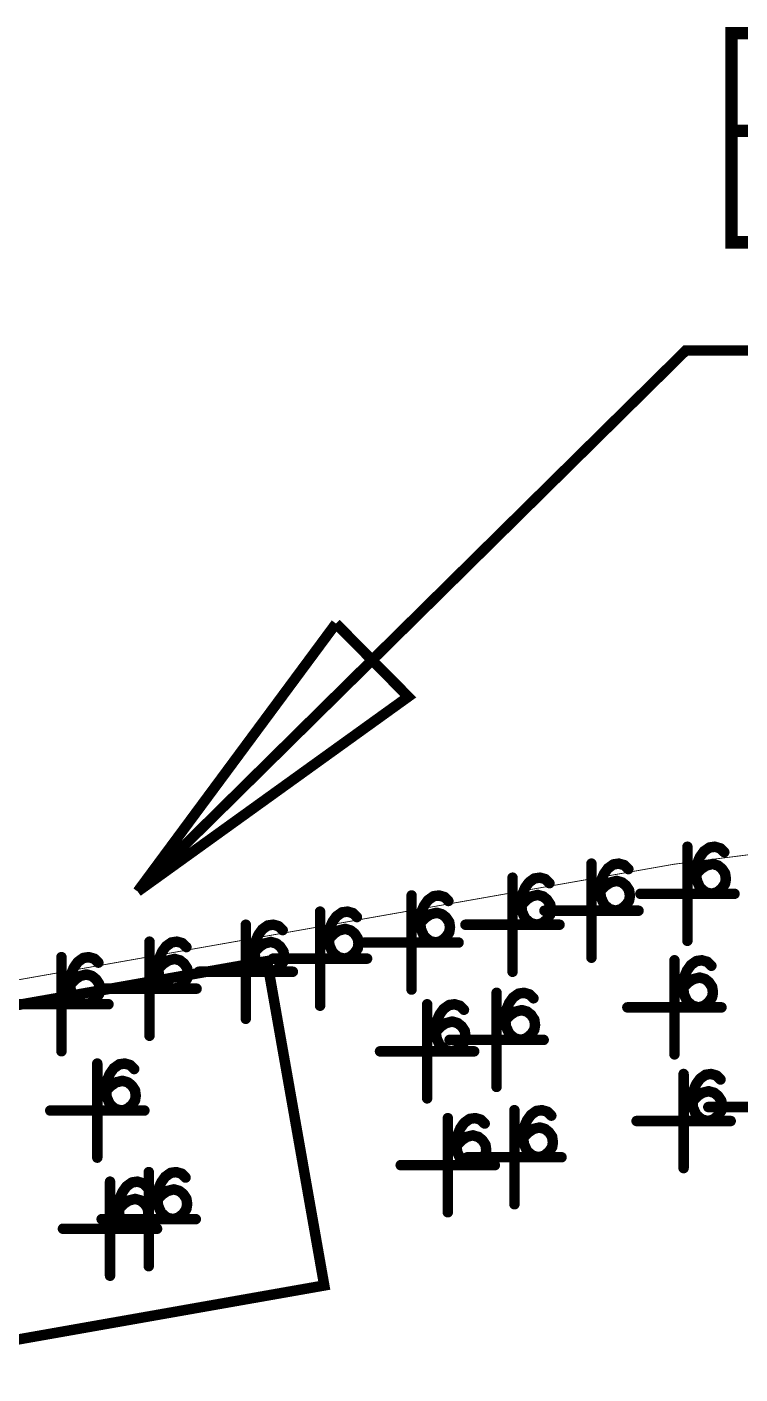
# Model space of a CAD drawing. Header units: millimetres. Extents: x 3885 to 4350, y -149 to 182.
# Drawn here: x 4114.48 to 4123.13, y 84.97 to 101.33 of the extents above; entities that cross this region are included whole.
import ezdxf

# ---------------------------------------------------------------- set-up
doc = ezdxf.new("R2010")
doc.units = ezdxf.units.MM
doc.header["$LTSCALE"] = 23.1
doc.layers.get('0').update_dxf_attribs({"linetype": 'CONTINUOUS'})

# ---------------------------------------------------------------- blocks, each defined once
blk = doc.blocks.new('PAD_R1')
at = {"const_width": 0.5}
blk.add_lwpolyline([(0.25, 0, 1), (-0.25, 0, 1)], format="xyb", close=True, dxfattribs=at)

msp = doc.modelspace()

# ---------------------------------------------------------------- linework, layer by layer
for points, const_width in [([(4124.016, 100.068), (4124.143, 100.195), (4124.238, 100.407), (4124.301, 100.703), (4124.238, 100.957), (4124.111, 101.127), (4123.889, 101.254), (4123.031, 101.254), (4123.031, 98.714), (4124.079, 98.714), (4124.301, 98.883), (4124.428, 99.137), (4124.492, 99.433), (4124.428, 99.73), (4124.238, 99.984), (4124.016, 100.068), (4123.031, 100.068)], 0.152), ([(4115.82, 90.831), (4122.475, 97.4), (4134.057, 97.4)], 0.127), ([(4118.228, 94.085), (4115.82, 90.831)], 0.127), ([(4115.82, 90.831), (4119.106, 93.196), (4118.228, 94.085)], 0.127), ([(4122.786, 91.433), (4122.804, 91.307)], 0.0672), ([(4122.879, 91.426), (4122.844, 91.304)], 0.0695), ([(4122.495, 91.375), (4122.495, 90.232)], 0.127), ([(4122.62, 91.321), (4122.723, 91.247)], 0.0818), ([(4122.692, 91.393), (4122.765, 91.29)], 0.0821), ([(4122.964, 91.377), (4122.874, 91.287)], 0.0675), ([(4121.33, 91.17), (4121.33, 90.027)], 0.127), ([(4121.455, 91.116), (4121.558, 91.042)], 0.0818), ([(4121.527, 91.188), (4121.601, 91.085)], 0.0821), ([(4121.621, 91.228), (4121.639, 91.102)], 0.0672), ([(4121.714, 91.221), (4121.68, 91.099)], 0.0695), ([(4121.799, 91.172), (4121.709, 91.082)], 0.0675), ([(4122.543, 91.107), (4122.668, 91.088)], 0.0754), ([(4122.55, 91.157), (4122.676, 91.137)], 0.0754), ([(4122.575, 91.243), (4122.692, 91.193)], 0.0727), ([(4122.588, 91.12), (4122.678, 91.03)], 0.0945), ([(4122.66, 91.18), (4122.73, 91.074)], 0.0687), ([(4122.746, 91.217), (4122.777, 91.094)], 0.0785), ([(4122.851, 91.217), (4122.816, 91.095)], 0.0695), ([(4122.93, 91.177), (4122.851, 91.078)], 0.0609), ([(4122.986, 91.115), (4122.88, 91.044)], 0.0687), ([(4120.372, 90.999), (4120.372, 89.856)], 0.127), ([(4120.496, 90.946), (4120.6, 90.872)], 0.0818), ([(4120.568, 91.018), (4120.642, 90.914)], 0.0821), ([(4120.663, 91.057), (4120.681, 90.932)], 0.0672), ([(4120.756, 91.051), (4120.721, 90.929)], 0.0695), ([(4120.841, 91.001), (4120.751, 90.911)], 0.0675), ([(4121.385, 90.952), (4121.511, 90.932)], 0.0754), ([(4121.41, 91.038), (4121.527, 90.988)], 0.0727), ([(4121.423, 90.915), (4121.513, 90.825)], 0.0945), ([(4121.495, 90.975), (4121.566, 90.869)], 0.0687), ([(4121.582, 91.012), (4121.612, 90.889)], 0.0785), ([(4121.686, 91.012), (4121.651, 90.89)], 0.0695), ([(4121.765, 90.972), (4121.686, 90.873)], 0.0609), ([(4122.541, 91.006), (4122.668, 91.019)], 0.0955), ([(4122.57, 90.897), (4122.687, 90.948)], 0.0939), ([(4122.986, 90.863), (4122.88, 90.934)], 0.0687), ([(4123.02, 91.027), (4122.894, 91.008)], 0.0675), ([(4123.02, 90.945), (4122.895, 90.966)], 0.058), ([(4119.146, 90.783), (4119.146, 89.64)], 0.127), ([(4119.342, 90.801), (4119.416, 90.698)], 0.0821), ([(4119.437, 90.841), (4119.454, 90.715)], 0.0672), ([(4119.53, 90.834), (4119.495, 90.712)], 0.0695), ([(4119.614, 90.785), (4119.525, 90.695)], 0.0675), ([(4120.427, 90.781), (4120.553, 90.762)], 0.0754), ([(4120.452, 90.867), (4120.568, 90.817)], 0.0727), ([(4120.465, 90.744), (4120.555, 90.654)], 0.0945), ([(4120.537, 90.804), (4120.607, 90.699)], 0.0687), ([(4120.623, 90.842), (4120.654, 90.719)], 0.0785), ([(4120.728, 90.841), (4120.693, 90.719)], 0.0695), ([(4120.807, 90.801), (4120.728, 90.702)], 0.0609), ([(4121.377, 90.801), (4121.503, 90.814)], 0.0955), ([(4121.378, 90.902), (4121.503, 90.883)], 0.0754), ([(4121.406, 90.692), (4121.522, 90.743)], 0.0939), ([(4121.821, 90.91), (4121.716, 90.839)], 0.0687), ([(4121.855, 90.822), (4121.729, 90.803)], 0.0675), ([(4121.855, 90.74), (4121.73, 90.761)], 0.058), ([(4123.067, 90.803), (4121.924, 90.803)], 0.127), ([(4122.64, 90.803), (4122.722, 90.899)], 0.0879), ([(4122.737, 90.751), (4122.768, 90.874)], 0.0785), ([(4122.841, 90.752), (4122.806, 90.874)], 0.0692), ([(4122.926, 90.797), (4122.845, 90.895)], 0.0743), ([(4118.035, 90.587), (4118.035, 89.444)], 0.127), ([(4118.231, 90.605), (4118.305, 90.502)], 0.0821), ([(4118.326, 90.645), (4118.343, 90.519)], 0.0672), ([(4118.419, 90.639), (4118.384, 90.516)], 0.0695), ([(4119.225, 90.651), (4119.342, 90.601)], 0.0727), ([(4119.27, 90.729), (4119.373, 90.656)], 0.0818), ([(4119.397, 90.625), (4119.428, 90.502)], 0.0785), ([(4119.501, 90.625), (4119.466, 90.503)], 0.0695), ([(4120.418, 90.631), (4120.545, 90.644)], 0.0955), ([(4120.42, 90.732), (4120.545, 90.712)], 0.0754), ([(4121.902, 90.598), (4120.759, 90.598)], 0.127), ([(4120.863, 90.739), (4120.757, 90.669)], 0.0687), ([(4120.897, 90.651), (4120.771, 90.633)], 0.0675), ([(4121.475, 90.598), (4121.557, 90.694)], 0.0879), ([(4121.572, 90.546), (4121.603, 90.669)], 0.0785), ([(4121.676, 90.547), (4121.641, 90.669)], 0.0692), ([(4121.761, 90.592), (4121.68, 90.69)], 0.0743), ([(4121.821, 90.658), (4121.716, 90.729)], 0.0687), ([(4117.133, 90.428), (4117.133, 89.285)], 0.127), ([(4117.33, 90.447), (4117.403, 90.343)], 0.0821), ([(4117.424, 90.486), (4117.442, 90.361)], 0.0672), ([(4117.517, 90.48), (4117.482, 90.358)], 0.0695), ([(4117.602, 90.43), (4117.512, 90.34)], 0.0675), ([(4118.114, 90.455), (4118.231, 90.405)], 0.0727), ([(4118.159, 90.534), (4118.262, 90.46)], 0.0818), ([(4118.286, 90.43), (4118.317, 90.306)], 0.0785), ([(4118.39, 90.429), (4118.355, 90.307)], 0.0695), ([(4118.503, 90.589), (4118.414, 90.499)], 0.0675), ([(4119.192, 90.415), (4119.318, 90.427)], 0.0955), ([(4119.193, 90.515), (4119.319, 90.496)], 0.0754), ([(4119.201, 90.565), (4119.326, 90.545)], 0.0754), ([(4119.239, 90.528), (4119.329, 90.438)], 0.0945), ([(4119.31, 90.588), (4119.381, 90.482)], 0.0687), ([(4119.581, 90.585), (4119.501, 90.486)], 0.0609), ([(4119.637, 90.523), (4119.531, 90.452)], 0.0687), ([(4119.671, 90.435), (4119.545, 90.417)], 0.0675), ([(4120.943, 90.428), (4119.8, 90.428)], 0.127), ([(4120.447, 90.521), (4120.563, 90.573)], 0.0939), ([(4120.516, 90.427), (4120.599, 90.524)], 0.0879), ([(4120.614, 90.376), (4120.645, 90.499)], 0.0785), ([(4120.718, 90.376), (4120.683, 90.498)], 0.0692), ([(4120.803, 90.422), (4120.722, 90.519)], 0.0743), ([(4120.863, 90.488), (4120.757, 90.558)], 0.0687), ([(4120.897, 90.569), (4120.771, 90.591)], 0.058), ([(4116.255, 90.28), (4116.273, 90.155)], 0.0672), ([(4116.348, 90.274), (4116.314, 90.152)], 0.0695), ([(4117.213, 90.296), (4117.33, 90.246)], 0.0727), ([(4117.258, 90.375), (4117.361, 90.301)], 0.0818), ([(4117.385, 90.271), (4117.415, 90.148)], 0.0785), ([(4117.489, 90.27), (4117.454, 90.148)], 0.0695), ([(4118.082, 90.32), (4118.208, 90.3)], 0.0754), ([(4118.09, 90.369), (4118.215, 90.35)], 0.0754), ([(4118.128, 90.332), (4118.218, 90.242)], 0.0945), ([(4118.199, 90.392), (4118.27, 90.287)], 0.0687), ([(4118.47, 90.389), (4118.39, 90.29)], 0.0609), ([(4118.526, 90.327), (4118.42, 90.257)], 0.0687), ([(4119.221, 90.305), (4119.337, 90.356)], 0.0939), ([(4119.29, 90.211), (4119.373, 90.307)], 0.0879), ([(4119.388, 90.159), (4119.418, 90.283)], 0.0785), ([(4119.492, 90.16), (4119.457, 90.282)], 0.0692), ([(4119.577, 90.205), (4119.496, 90.303)], 0.0743), ([(4119.637, 90.271), (4119.531, 90.342)], 0.0687), ([(4119.67, 90.353), (4119.545, 90.374)], 0.058), ([(4115.964, 90.222), (4115.964, 89.079)], 0.127), ([(4116.089, 90.169), (4116.192, 90.095)], 0.0818), ([(4116.161, 90.241), (4116.235, 90.137)], 0.0821), ([(4116.433, 90.224), (4116.343, 90.134)], 0.0675), ([(4117.181, 90.161), (4117.306, 90.141)], 0.0754), ([(4117.188, 90.21), (4117.314, 90.191)], 0.0754), ([(4117.226, 90.173), (4117.316, 90.083)], 0.0945), ([(4117.298, 90.233), (4117.368, 90.128)], 0.0687), ([(4117.568, 90.23), (4117.489, 90.131)], 0.0609), ([(4117.624, 90.168), (4117.519, 90.098)], 0.0687), ([(4118.081, 90.219), (4118.207, 90.232)], 0.0955), ([(4118.11, 90.109), (4118.226, 90.16)], 0.0939), ([(4118.179, 90.015), (4118.262, 90.111)], 0.0879), ([(4118.466, 90.01), (4118.385, 90.107)], 0.0743), ([(4118.526, 90.075), (4118.42, 90.146)], 0.0687), ([(4118.56, 90.239), (4118.434, 90.221)], 0.0675), ([(4118.559, 90.157), (4118.434, 90.178)], 0.058), ([(4119.717, 90.211), (4118.574, 90.211)], 0.127), ([(4114.895, 90.034), (4114.895, 88.891)], 0.127), ([(4115.019, 89.98), (4115.123, 89.906)], 0.0818), ([(4115.091, 90.052), (4115.165, 89.949)], 0.0821), ([(4115.186, 90.092), (4115.204, 89.966)], 0.0672), ([(4115.279, 90.085), (4115.244, 89.963)], 0.0695), ([(4115.364, 90.036), (4115.274, 89.946)], 0.0675), ([(4116.012, 89.955), (4116.137, 89.935)], 0.0754), ([(4116.019, 90.004), (4116.145, 89.985)], 0.0754), ([(4116.044, 90.09), (4116.161, 90.04)], 0.0727), ([(4116.057, 89.967), (4116.147, 89.877)], 0.0945), ([(4116.129, 90.027), (4116.2, 89.922)], 0.0687), ([(4116.216, 90.065), (4116.246, 89.942)], 0.0785), ([(4116.32, 90.064), (4116.285, 89.942)], 0.0695), ([(4116.399, 90.024), (4116.32, 89.925)], 0.0609), ([(4116.455, 89.962), (4116.35, 89.892)], 0.0687), ([(4117.18, 90.06), (4117.306, 90.073)], 0.0955), ([(4117.209, 89.95), (4117.325, 90.002)], 0.0939), ([(4117.278, 89.856), (4117.36, 89.953)], 0.0879), ([(4118.606, 90.016), (4117.463, 90.016)], 0.127), ([(4117.564, 89.851), (4117.483, 89.948)], 0.0743), ([(4117.624, 89.917), (4117.519, 89.987)], 0.0687), ([(4117.658, 90.08), (4117.532, 90.062)], 0.0675), ([(4117.658, 89.999), (4117.533, 90.02)], 0.058), ([(4118.277, 89.963), (4118.307, 90.087)], 0.0785), ([(4118.381, 89.964), (4118.346, 90.086)], 0.0692), ([(4122.338, 89.996), (4122.338, 88.853)], 0.127), ([(4122.462, 89.942), (4122.566, 89.868)], 0.0818), ([(4122.534, 90.014), (4122.608, 89.911)], 0.0821), ([(4122.629, 90.054), (4122.647, 89.928)], 0.0672), ([(4122.722, 90.047), (4122.687, 89.925)], 0.0695), ([(4122.807, 89.998), (4122.717, 89.908)], 0.0675), ([(4114.95, 89.815), (4115.075, 89.796)], 0.0754), ([(4114.974, 89.902), (4115.091, 89.851)], 0.0727), ([(4114.988, 89.778), (4115.078, 89.689)], 0.0945), ([(4115.06, 89.839), (4115.13, 89.733)], 0.0687), ([(4115.146, 89.876), (4115.177, 89.753)], 0.0785), ([(4115.25, 89.876), (4115.215, 89.753)], 0.0695), ([(4115.33, 89.835), (4115.25, 89.736)], 0.0609), ([(4116.011, 89.854), (4116.137, 89.867)], 0.0955), ([(4116.04, 89.744), (4116.156, 89.796)], 0.0939), ([(4116.455, 89.711), (4116.35, 89.781)], 0.0687), ([(4116.489, 89.874), (4116.363, 89.856)], 0.0675), ([(4116.489, 89.793), (4116.364, 89.814)], 0.058), ([(4117.705, 89.857), (4116.562, 89.857)], 0.127), ([(4117.375, 89.805), (4117.406, 89.928)], 0.0785), ([(4117.479, 89.805), (4117.444, 89.927)], 0.0692), ([(4122.393, 89.778), (4122.519, 89.758)], 0.0754), ([(4122.418, 89.864), (4122.534, 89.814)], 0.0727), ([(4122.503, 89.801), (4122.573, 89.695)], 0.0687), ([(4122.589, 89.838), (4122.62, 89.715)], 0.0785), ([(4122.694, 89.838), (4122.659, 89.716)], 0.0695), ([(4122.773, 89.798), (4122.694, 89.699)], 0.0609), ([(4114.941, 89.665), (4115.067, 89.678)], 0.0955), ([(4114.942, 89.766), (4115.068, 89.747)], 0.0754), ([(4114.97, 89.555), (4115.086, 89.607)], 0.0939), ([(4115.386, 89.774), (4115.28, 89.703)], 0.0687), ([(4115.42, 89.685), (4115.294, 89.667)], 0.0675), ([(4115.419, 89.604), (4115.294, 89.625)], 0.058), ([(4116.536, 89.651), (4115.393, 89.651)], 0.127), ([(4116.109, 89.65), (4116.191, 89.747)], 0.0879), ([(4116.206, 89.599), (4116.237, 89.722)], 0.0785), ([(4116.31, 89.599), (4116.275, 89.721)], 0.0692), ([(4116.395, 89.645), (4116.314, 89.742)], 0.0743), ([(4120.178, 89.601), (4120.178, 88.458)], 0.127), ([(4120.375, 89.619), (4120.449, 89.516)], 0.0821), ([(4120.47, 89.659), (4120.487, 89.533)], 0.0672), ([(4120.562, 89.652), (4120.528, 89.53)], 0.0695), ([(4122.384, 89.627), (4122.511, 89.64)], 0.0955), ([(4122.386, 89.728), (4122.511, 89.709)], 0.0754), ([(4122.431, 89.741), (4122.521, 89.651)], 0.0945), ([(4122.829, 89.736), (4122.723, 89.665)], 0.0687), ([(4122.863, 89.648), (4122.737, 89.629)], 0.0675), ([(4115.466, 89.462), (4114.323, 89.462)], 0.127), ([(4115.039, 89.461), (4115.122, 89.558)], 0.0879), ([(4115.137, 89.41), (4115.167, 89.533)], 0.0785), ([(4115.241, 89.411), (4115.206, 89.533)], 0.0692), ([(4115.326, 89.456), (4115.245, 89.554)], 0.0743), ([(4115.386, 89.522), (4115.28, 89.592)], 0.0687), ([(4119.335, 89.462), (4119.335, 88.319)], 0.127), ([(4119.531, 89.48), (4119.605, 89.377)], 0.0821), ([(4119.626, 89.52), (4119.643, 89.394)], 0.0672), ([(4119.719, 89.513), (4119.684, 89.391)], 0.0695), ([(4119.803, 89.464), (4119.714, 89.374)], 0.0675), ([(4120.258, 89.468), (4120.375, 89.418)], 0.0727), ([(4120.303, 89.547), (4120.406, 89.473)], 0.0818), ([(4120.43, 89.443), (4120.461, 89.32)], 0.0785), ([(4120.647, 89.602), (4120.557, 89.513)], 0.0675), ([(4122.909, 89.424), (4121.766, 89.424)], 0.127), ([(4122.413, 89.518), (4122.529, 89.569)], 0.0939), ([(4122.482, 89.424), (4122.565, 89.52)], 0.0879), ([(4122.58, 89.372), (4122.611, 89.495)], 0.0785), ([(4122.684, 89.373), (4122.649, 89.495)], 0.0692), ([(4122.769, 89.418), (4122.688, 89.516)], 0.0743), ([(4122.829, 89.484), (4122.723, 89.555)], 0.0687), ([(4122.863, 89.566), (4122.737, 89.587)], 0.058), ([(4119.414, 89.33), (4119.531, 89.279)], 0.0727), ([(4119.459, 89.408), (4119.562, 89.334)], 0.0818), ([(4119.586, 89.304), (4119.617, 89.181)], 0.0785), ([(4119.69, 89.304), (4119.655, 89.181)], 0.0695), ([(4120.226, 89.333), (4120.352, 89.314)], 0.0754), ([(4120.234, 89.382), (4120.359, 89.363)], 0.0754), ([(4120.272, 89.345), (4120.361, 89.256)], 0.0945), ([(4120.343, 89.406), (4120.414, 89.3)], 0.0687), ([(4120.534, 89.443), (4120.499, 89.32)], 0.0695), ([(4120.613, 89.402), (4120.534, 89.303)], 0.0609), ([(4120.669, 89.34), (4120.564, 89.27)], 0.0687), ([(4119.381, 89.093), (4119.507, 89.106)], 0.0955), ([(4119.382, 89.194), (4119.508, 89.175)], 0.0754), ([(4119.39, 89.243), (4119.515, 89.224)], 0.0754), ([(4119.428, 89.206), (4119.518, 89.117)], 0.0945), ([(4119.499, 89.267), (4119.57, 89.161)], 0.0687), ([(4119.77, 89.263), (4119.69, 89.164)], 0.0609), ([(4119.826, 89.202), (4119.72, 89.131)], 0.0687), ([(4120.225, 89.232), (4120.351, 89.245)], 0.0955), ([(4120.254, 89.122), (4120.37, 89.174)], 0.0939), ([(4120.323, 89.028), (4120.405, 89.125)], 0.0879), ([(4120.61, 89.023), (4120.528, 89.121)], 0.0743), ([(4120.669, 89.089), (4120.564, 89.159)], 0.0687), ([(4120.703, 89.252), (4120.578, 89.234)], 0.0675), ([(4120.703, 89.171), (4120.578, 89.192)], 0.058), ([(4119.41, 88.983), (4119.526, 89.035)], 0.0939), ([(4119.479, 88.889), (4119.562, 88.986)], 0.0879), ([(4119.577, 88.838), (4119.607, 88.961)], 0.0785), ([(4120.75, 89.029), (4119.607, 89.029)], 0.127), ([(4119.681, 88.839), (4119.646, 88.961)], 0.0692), ([(4119.766, 88.884), (4119.685, 88.982)], 0.0743), ([(4119.826, 88.95), (4119.72, 89.02)], 0.0687), ([(4119.859, 89.113), (4119.734, 89.095)], 0.0675), ([(4119.859, 89.032), (4119.734, 89.053)], 0.058), ([(4120.42, 88.977), (4120.451, 89.1)], 0.0785), ([(4120.525, 88.978), (4120.49, 89.1)], 0.0692), ([(4115.621, 88.8), (4115.639, 88.674)], 0.0672), ([(4115.714, 88.794), (4115.68, 88.671)], 0.0695), ([(4119.906, 88.89), (4118.763, 88.89)], 0.127), ([(4115.33, 88.742), (4115.33, 87.599)], 0.127), ([(4115.455, 88.688), (4115.558, 88.615)], 0.0818), ([(4115.527, 88.76), (4115.601, 88.657)], 0.0821), ([(4115.799, 88.744), (4115.709, 88.654)], 0.0675), ([(4122.449, 88.615), (4122.449, 87.472)], 0.127), ([(4122.646, 88.634), (4122.719, 88.53)], 0.0821), ([(4122.74, 88.673), (4122.758, 88.548)], 0.0672), ([(4122.833, 88.667), (4122.798, 88.545)], 0.0695), ([(4115.378, 88.474), (4115.503, 88.455)], 0.0754), ([(4115.386, 88.524), (4115.511, 88.505)], 0.0754), ([(4115.41, 88.61), (4115.527, 88.56)], 0.0727), ([(4115.423, 88.487), (4115.513, 88.397)], 0.0945), ([(4115.495, 88.547), (4115.566, 88.442)], 0.0687), ([(4115.582, 88.585), (4115.612, 88.461)], 0.0785), ([(4115.686, 88.584), (4115.651, 88.462)], 0.0695), ([(4115.765, 88.544), (4115.686, 88.445)], 0.0609), ([(4115.821, 88.482), (4115.716, 88.412)], 0.0687), ([(4122.529, 88.483), (4122.646, 88.433)], 0.0727), ([(4122.574, 88.562), (4122.677, 88.488)], 0.0818), ([(4122.918, 88.617), (4122.828, 88.527)], 0.0675), ([(4115.377, 88.374), (4115.503, 88.386)], 0.0955), ([(4115.406, 88.264), (4115.522, 88.315)], 0.0939), ([(4115.855, 88.394), (4115.729, 88.376)], 0.0675), ([(4115.855, 88.312), (4115.73, 88.333)], 0.058), ([(4122.497, 88.348), (4122.622, 88.328)], 0.0754), ([(4122.504, 88.397), (4122.63, 88.378)], 0.0754), ([(4122.542, 88.36), (4122.632, 88.27)], 0.0945), ([(4122.614, 88.42), (4122.684, 88.315)], 0.0687), ([(4122.7, 88.458), (4122.731, 88.335)], 0.0785), ([(4122.805, 88.457), (4122.77, 88.335)], 0.0695), ([(4122.884, 88.417), (4122.805, 88.318)], 0.0609), ([(4122.94, 88.355), (4122.834, 88.285)], 0.0687), ([(4115.902, 88.171), (4114.759, 88.171)], 0.127), ([(4115.475, 88.17), (4115.557, 88.266)], 0.0879), ([(4115.572, 88.118), (4115.603, 88.242)], 0.0785), ([(4115.676, 88.119), (4115.642, 88.241)], 0.0692), ([(4115.761, 88.164), (4115.68, 88.262)], 0.0743), ([(4115.821, 88.23), (4115.716, 88.301)], 0.0687), ([(4120.395, 88.176), (4120.395, 87.033)], 0.127), ([(4120.592, 88.194), (4120.666, 88.091)], 0.0821), ([(4120.686, 88.234), (4120.704, 88.108)], 0.0672), ([(4120.779, 88.227), (4120.745, 88.105)], 0.0695), ([(4120.864, 88.178), (4120.774, 88.088)], 0.0675), ([(4122.495, 88.247), (4122.622, 88.26)], 0.0955), ([(4122.524, 88.137), (4122.641, 88.189)], 0.0939), ([(4122.594, 88.043), (4122.676, 88.14)], 0.0879), ([(4123.892, 88.214), (4122.749, 88.214)], 0.127), ([(4122.88, 88.038), (4122.799, 88.135)], 0.0743), ([(4122.94, 88.104), (4122.834, 88.174)], 0.0687), ([(4122.974, 88.267), (4122.848, 88.249)], 0.0675), ([(4122.974, 88.185), (4122.849, 88.207)], 0.058), ([(4119.586, 88.079), (4119.586, 86.936)], 0.127), ([(4119.71, 88.026), (4119.814, 87.952)], 0.0818), ([(4119.782, 88.098), (4119.856, 87.994)], 0.0821), ([(4119.877, 88.137), (4119.895, 88.012)], 0.0672), ([(4119.97, 88.131), (4119.935, 88.009)], 0.0695), ([(4120.055, 88.081), (4119.965, 87.991)], 0.0675), ([(4120.475, 88.044), (4120.592, 87.993)], 0.0727), ([(4120.52, 88.122), (4120.623, 88.048)], 0.0818), ([(4120.56, 87.981), (4120.631, 87.875)], 0.0687), ([(4120.647, 88.018), (4120.677, 87.895)], 0.0785), ([(4120.751, 88.018), (4120.716, 87.895)], 0.0695), ([(4123.021, 88.044), (4121.878, 88.044)], 0.127), ([(4122.691, 87.992), (4122.722, 88.115)], 0.0785), ([(4122.795, 87.992), (4122.76, 88.114)], 0.0692), ([(4119.633, 87.812), (4119.759, 87.792)], 0.0754), ([(4119.641, 87.861), (4119.767, 87.842)], 0.0754), ([(4119.666, 87.947), (4119.782, 87.897)], 0.0727), ([(4119.679, 87.824), (4119.769, 87.734)], 0.0945), ([(4119.751, 87.884), (4119.821, 87.779)], 0.0687), ([(4119.837, 87.922), (4119.868, 87.799)], 0.0785), ([(4119.941, 87.921), (4119.907, 87.799)], 0.0695), ([(4120.021, 87.881), (4119.941, 87.782)], 0.0609), ([(4120.077, 87.819), (4119.971, 87.749)], 0.0687), ([(4120.442, 87.807), (4120.568, 87.82)], 0.0955), ([(4120.443, 87.908), (4120.568, 87.889)], 0.0754), ([(4120.451, 87.957), (4120.576, 87.938)], 0.0754), ([(4120.488, 87.92), (4120.578, 87.831)], 0.0945), ([(4120.83, 87.977), (4120.751, 87.878)], 0.0609), ([(4120.886, 87.916), (4120.781, 87.845)], 0.0687), ([(4120.92, 87.827), (4120.794, 87.809)], 0.0675), ([(4119.632, 87.711), (4119.758, 87.724)], 0.0955), ([(4119.661, 87.601), (4119.777, 87.653)], 0.0939), ([(4120.111, 87.731), (4119.985, 87.713)], 0.0675), ([(4120.11, 87.65), (4119.985, 87.671)], 0.058), ([(4120.471, 87.697), (4120.587, 87.749)], 0.0939), ([(4120.54, 87.603), (4120.622, 87.7)], 0.0879), ([(4120.637, 87.552), (4120.668, 87.675)], 0.0785), ([(4120.741, 87.553), (4120.707, 87.675)], 0.0692), ([(4120.826, 87.598), (4120.745, 87.696)], 0.0743), ([(4120.886, 87.664), (4120.781, 87.734)], 0.0687), ([(4120.92, 87.746), (4120.795, 87.767)], 0.058), ([(4120.157, 87.508), (4119.014, 87.508)], 0.127), ([(4119.73, 87.507), (4119.813, 87.604)], 0.0879), ([(4120.967, 87.604), (4119.824, 87.604)], 0.127), ([(4119.828, 87.456), (4119.859, 87.579)], 0.0785), ([(4119.932, 87.456), (4119.897, 87.578)], 0.0692), ([(4120.017, 87.502), (4119.936, 87.599)], 0.0743), ([(4120.077, 87.568), (4119.971, 87.638)], 0.0687), ([(4115.485, 87.308), (4115.485, 86.165)], 0.127), ([(4115.681, 87.326), (4115.755, 87.223)], 0.0821), ([(4115.776, 87.366), (4115.794, 87.24)], 0.0672), ([(4115.869, 87.359), (4115.834, 87.237)], 0.0695), ([(4115.955, 87.424), (4115.955, 86.281)], 0.127), ([(4116.079, 87.37), (4116.182, 87.296)], 0.0818), ([(4116.151, 87.442), (4116.225, 87.339)], 0.0821), ([(4116.246, 87.482), (4116.263, 87.356)], 0.0672), ([(4116.339, 87.475), (4116.304, 87.353)], 0.0695), ([(4116.423, 87.426), (4116.334, 87.336)], 0.0675), ([(4115.564, 87.176), (4115.681, 87.125)], 0.0727), ([(4115.609, 87.254), (4115.713, 87.18)], 0.0818), ([(4115.954, 87.31), (4115.864, 87.22)], 0.0675), ([(4116.002, 87.156), (4116.128, 87.137)], 0.0754), ([(4116.01, 87.206), (4116.135, 87.186)], 0.0754), ([(4116.034, 87.292), (4116.151, 87.242)], 0.0727), ([(4116.048, 87.169), (4116.138, 87.079)], 0.0945), ([(4116.119, 87.229), (4116.19, 87.123)], 0.0687), ([(4116.206, 87.266), (4116.237, 87.143)], 0.0785), ([(4116.31, 87.266), (4116.275, 87.144)], 0.0695), ([(4116.39, 87.226), (4116.31, 87.127)], 0.0609), ([(4116.446, 87.164), (4116.34, 87.093)], 0.0687), ([(4115.532, 87.04), (4115.658, 87.021)], 0.0754), ([(4115.54, 87.09), (4115.665, 87.07)], 0.0754), ([(4115.578, 87.052), (4115.668, 86.963)], 0.0945), ([(4115.65, 87.113), (4115.72, 87.007)], 0.0687), ([(4115.736, 87.15), (4115.767, 87.027)], 0.0785), ([(4115.84, 87.15), (4115.806, 87.028)], 0.0695), ([(4115.92, 87.11), (4115.84, 87.01)], 0.0609), ([(4115.976, 87.048), (4115.87, 86.977)], 0.0687), ([(4116.001, 87.055), (4116.127, 87.068)], 0.0955), ([(4116.03, 86.946), (4116.146, 86.997)], 0.0939), ([(4116.48, 87.076), (4116.354, 87.057)], 0.0675), ([(4116.479, 86.994), (4116.354, 87.015)], 0.058), ([(4116.526, 86.852), (4115.383, 86.852)], 0.127), ([(4115.531, 86.939), (4115.657, 86.952)], 0.0955), ([(4115.56, 86.83), (4115.676, 86.881)], 0.0939), ([(4115.629, 86.736), (4115.712, 86.832)], 0.0879), ([(4115.916, 86.73), (4115.835, 86.828)], 0.0743), ([(4115.976, 86.796), (4115.87, 86.867)], 0.0687), ([(4116.01, 86.959), (4115.884, 86.941)], 0.0675), ([(4116.009, 86.878), (4115.884, 86.899)], 0.058), ([(4116.099, 86.852), (4116.182, 86.948)], 0.0879), ([(4116.197, 86.8), (4116.227, 86.923)], 0.0785), ([(4116.301, 86.801), (4116.266, 86.923)], 0.0692), ([(4116.386, 86.846), (4116.305, 86.944)], 0.0743), ([(4116.446, 86.912), (4116.34, 86.983)], 0.0687), ([(4116.056, 86.736), (4114.913, 86.736)], 0.127), ([(4115.727, 86.684), (4115.757, 86.807)], 0.0785), ([(4115.831, 86.685), (4115.796, 86.807)], 0.0692)]:
    msp.add_lwpolyline(points, dxfattribs=dict(const_width=const_width))
at = {"const_width": 0.0102}
msp.add_lwpolyline([(4113.202, 75.742), (4124.546, 77.743, -0.144705), (4125.672, 77.615, 0.100411), (4137.441, 75.227), (4142.941, 75.227, 0.151026), (4159.983, 80.495, -0.151038), (4161.111, 80.844), (4185.826, 80.844, 0.414215), (4186.826, 81.844), (4186.826, 93.444, 0.414215), (4185.826, 94.444), (4160.956, 94.444, 0.152268), (4152.375, 91.769, -0.152268), (4142.941, 88.827), (4137.441, 88.827, -0.101585), (4130.901, 90.17, 0.145893), (4122.33, 91.162), (4110.84, 89.136)], format="xyb", dxfattribs=at)
at = {"const_width": 0.127}
msp.add_lwpolyline([(4113.452, 89.292), (4117.392, 89.986), (4118.086, 86.047), (4114.147, 85.352)], close=True, dxfattribs=at)

# ---------------------------------------------------------------- block references
at = {"xscale": 0.127, "yscale": 0.127}
for p in [(4122.495, 91.375), (4122.648, 91.251), (4122.695, 91.318), (4122.762, 91.365), (4122.828, 91.375), (4122.895, 91.356), (4122.943, 91.308), (4121.33, 91.17), (4121.53, 91.113), (4121.597, 91.16), (4121.664, 91.17), (4121.73, 91.151), (4121.778, 91.103), (4122.6, 91.06), (4122.619, 91.184), (4122.667, 91.108), (4122.724, 91.146), (4122.8, 91.165), (4122.867, 91.146), (4122.914, 91.108), (4120.372, 90.999), (4120.572, 90.942), (4120.639, 90.99), (4120.705, 90.999), (4120.772, 90.98), (4120.82, 90.932), (4121.454, 90.979), (4121.483, 91.046), (4121.502, 90.903), (4121.559, 90.941), (4121.635, 90.96), (4121.702, 90.941), (4121.749, 90.903), (4122.6, 91.041), (4122.609, 90.965), (4122.952, 91.051), (4122.952, 90.927), (4122.962, 90.984), (4119.146, 90.783), (4119.412, 90.773), (4119.479, 90.783), (4119.546, 90.764), (4120.496, 90.809), (4120.524, 90.876), (4120.543, 90.733), (4120.601, 90.771), (4120.677, 90.79), (4120.744, 90.771), (4120.791, 90.733), (4121.435, 90.855), (4121.435, 90.836), (4121.445, 90.76), (4121.787, 90.846), (4121.797, 90.779), (4121.924, 90.803), (4122.648, 90.879), (4122.714, 90.822), (4122.791, 90.803), (4122.857, 90.822), (4122.914, 90.87), (4123.067, 90.803), (4118.035, 90.587), (4118.301, 90.578), (4118.368, 90.587), (4118.435, 90.568), (4119.269, 90.592), (4119.298, 90.659), (4119.346, 90.726), (4119.45, 90.573), (4119.593, 90.716), (4120.477, 90.685), (4120.477, 90.666), (4120.486, 90.59), (4120.759, 90.598), (4120.829, 90.675), (4120.839, 90.609), (4121.483, 90.674), (4121.55, 90.617), (4121.626, 90.598), (4121.692, 90.617), (4121.749, 90.665), (4121.787, 90.722), (4121.902, 90.598), (4117.133, 90.428), (4117.4, 90.419), (4117.466, 90.428), (4117.533, 90.409), (4118.187, 90.463), (4118.235, 90.53), (4118.482, 90.52), (4119.25, 90.468), (4119.25, 90.449), (4119.317, 90.516), (4119.374, 90.554), (4119.517, 90.554), (4119.565, 90.516), (4119.603, 90.459), (4119.8, 90.428), (4120.524, 90.504), (4120.591, 90.447), (4120.667, 90.428), (4120.734, 90.447), (4120.791, 90.494), (4120.829, 90.551), (4120.943, 90.428), (4117.257, 90.238), (4117.286, 90.305), (4117.333, 90.371), (4117.581, 90.362), (4118.139, 90.273), (4118.139, 90.254), (4118.158, 90.397), (4118.206, 90.32), (4118.263, 90.358), (4118.339, 90.378), (4118.406, 90.358), (4118.454, 90.32), (4118.492, 90.263), (4119.26, 90.373), (4119.298, 90.288), (4119.565, 90.278), (4119.603, 90.335), (4119.612, 90.392), (4115.964, 90.222), (4116.117, 90.099), (4116.164, 90.165), (4116.231, 90.213), (4116.298, 90.222), (4116.364, 90.203), (4116.412, 90.156), (4117.238, 90.114), (4117.238, 90.095), (4117.305, 90.162), (4117.362, 90.2), (4117.438, 90.219), (4117.505, 90.2), (4117.552, 90.162), (4117.59, 90.104), (4118.149, 90.178), (4118.187, 90.092), (4118.454, 90.082), (4118.492, 90.139), (4118.502, 90.196), (4118.574, 90.211), (4119.365, 90.23), (4119.441, 90.211), (4119.508, 90.23), (4119.717, 90.211), (4122.495, 90.232), (4114.895, 90.034), (4115.047, 89.91), (4115.095, 89.976), (4115.161, 90.024), (4115.228, 90.034), (4115.295, 90.015), (4115.343, 89.967), (4116.088, 90.032), (4116.136, 89.956), (4116.193, 89.994), (4116.269, 90.013), (4116.336, 89.994), (4116.383, 89.956), (4117.248, 90.019), (4117.286, 89.933), (4117.463, 90.016), (4117.552, 89.923), (4117.59, 89.981), (4117.6, 90.038), (4118.254, 90.035), (4118.33, 90.016), (4118.397, 90.035), (4118.606, 90.016), (4121.33, 90.027), (4122.338, 89.996), (4122.538, 89.939), (4122.605, 89.986), (4122.671, 89.996), (4122.738, 89.977), (4122.786, 89.929), (4115.018, 89.843), (4115.066, 89.767), (4115.123, 89.805), (4115.2, 89.824), (4115.266, 89.805), (4115.314, 89.767), (4116.069, 89.908), (4116.069, 89.889), (4116.079, 89.813), (4116.421, 89.898), (4116.421, 89.775), (4116.431, 89.832), (4116.562, 89.857), (4117.352, 89.876), (4117.429, 89.857), (4117.495, 89.876), (4117.705, 89.857), (4120.372, 89.856), (4122.462, 89.805), (4122.49, 89.872), (4122.567, 89.767), (4122.643, 89.786), (4122.71, 89.767), (4114.999, 89.719), (4114.999, 89.7), (4115.009, 89.624), (4115.352, 89.71), (4115.352, 89.586), (4115.362, 89.643), (4115.393, 89.651), (4116.117, 89.727), (4116.183, 89.67), (4116.26, 89.651), (4116.326, 89.67), (4116.383, 89.717), (4116.536, 89.651), (4119.146, 89.64), (4120.178, 89.601), (4120.445, 89.591), (4120.512, 89.601), (4120.578, 89.581), (4122.443, 89.681), (4122.443, 89.662), (4122.452, 89.586), (4122.509, 89.729), (4122.757, 89.729), (4122.795, 89.672), (4122.805, 89.605), (4115.047, 89.538), (4115.114, 89.481), (4115.19, 89.462), (4115.257, 89.481), (4115.314, 89.529), (4115.466, 89.462), (4118.035, 89.444), (4119.335, 89.462), (4119.601, 89.452), (4119.668, 89.462), (4119.735, 89.443), (4120.331, 89.477), (4120.378, 89.543), (4120.626, 89.534), (4121.766, 89.424), (4122.49, 89.5), (4122.557, 89.443), (4122.633, 89.424), (4122.7, 89.443), (4122.757, 89.491), (4122.795, 89.548), (4122.909, 89.424), (4117.133, 89.285), (4119.458, 89.271), (4119.487, 89.338), (4119.535, 89.404), (4119.782, 89.395), (4120.283, 89.286), (4120.283, 89.267), (4120.302, 89.41), (4120.35, 89.334), (4120.407, 89.372), (4120.483, 89.391), (4120.55, 89.372), (4120.598, 89.334), (4120.636, 89.277), (4119.439, 89.147), (4119.439, 89.128), (4119.506, 89.195), (4119.563, 89.233), (4119.639, 89.252), (4119.706, 89.233), (4119.754, 89.195), (4119.792, 89.138), (4120.293, 89.191), (4120.331, 89.105), (4120.598, 89.096), (4120.636, 89.153), (4120.645, 89.21), (4115.964, 89.079), (4119.449, 89.052), (4119.487, 88.966), (4119.607, 89.029), (4119.754, 88.957), (4119.792, 89.014), (4119.801, 89.071), (4120.398, 89.048), (4120.474, 89.029), (4120.54, 89.048), (4120.75, 89.029), (4114.895, 88.891), (4118.763, 88.89), (4119.554, 88.909), (4119.63, 88.89), (4119.697, 88.909), (4119.906, 88.89), (4122.338, 88.853), (4115.33, 88.742), (4115.483, 88.618), (4115.53, 88.685), (4115.597, 88.733), (4115.664, 88.742), (4115.73, 88.723), (4115.778, 88.675), (4122.449, 88.615), (4122.716, 88.606), (4122.782, 88.615), (4115.454, 88.552), (4115.502, 88.475), (4115.559, 88.513), (4115.635, 88.532), (4115.702, 88.513), (4115.749, 88.475), (4120.178, 88.458), (4122.602, 88.492), (4122.649, 88.558), (4122.849, 88.596), (4122.897, 88.548), (4115.435, 88.428), (4115.435, 88.409), (4115.445, 88.333), (4115.788, 88.418), (4115.788, 88.294), (4115.797, 88.351), (4119.335, 88.319), (4122.554, 88.301), (4122.554, 88.282), (4122.573, 88.425), (4122.621, 88.349), (4122.678, 88.387), (4122.754, 88.406), (4122.821, 88.387), (4122.868, 88.349), (4122.906, 88.291), (4114.759, 88.171), (4115.483, 88.247), (4115.55, 88.19), (4115.626, 88.171), (4115.692, 88.19), (4115.749, 88.237), (4115.902, 88.171), (4120.395, 88.176), (4120.595, 88.118), (4120.662, 88.166), (4120.729, 88.176), (4120.795, 88.157), (4120.843, 88.109), (4122.563, 88.206), (4122.602, 88.12), (4122.749, 88.214), (4122.868, 88.11), (4122.906, 88.167), (4122.916, 88.225), (4119.586, 88.079), (4119.738, 87.956), (4119.786, 88.022), (4119.853, 88.07), (4119.919, 88.079), (4119.986, 88.06), (4120.034, 88.013), (4120.519, 87.985), (4120.548, 88.052), (4120.624, 87.947), (4120.7, 87.966), (4120.767, 87.947), (4121.878, 88.044), (4122.668, 88.063), (4122.745, 88.044), (4122.811, 88.063), (4123.021, 88.044), (4119.71, 87.889), (4119.757, 87.813), (4119.814, 87.851), (4119.891, 87.87), (4119.957, 87.851), (4120.005, 87.813), (4120.5, 87.861), (4120.5, 87.842), (4120.567, 87.909), (4120.814, 87.909), (4120.853, 87.852), (4120.862, 87.785), (4119.69, 87.765), (4119.69, 87.746), (4119.7, 87.67), (4120.043, 87.755), (4120.043, 87.632), (4120.053, 87.689), (4120.51, 87.766), (4120.548, 87.68), (4120.615, 87.623), (4120.757, 87.623), (4120.814, 87.671), (4120.853, 87.728), (4115.33, 87.599), (4119.014, 87.508), (4119.738, 87.584), (4119.805, 87.527), (4119.824, 87.604), (4119.881, 87.508), (4119.948, 87.527), (4120.005, 87.574), (4120.157, 87.508), (4120.691, 87.604), (4120.967, 87.604), (4122.449, 87.472), (4115.485, 87.308), (4115.751, 87.298), (4115.818, 87.308), (4115.955, 87.424), (4116.107, 87.3), (4116.155, 87.367), (4116.221, 87.414), (4116.288, 87.424), (4116.355, 87.405), (4116.402, 87.357), (4115.637, 87.184), (4115.685, 87.251), (4115.885, 87.289), (4115.933, 87.241), (4116.078, 87.233), (4116.126, 87.157), (4116.183, 87.195), (4116.259, 87.214), (4116.326, 87.195), (4116.374, 87.157), (4115.589, 86.993), (4115.589, 86.974), (4115.608, 87.117), (4115.656, 87.041), (4115.713, 87.079), (4115.79, 87.098), (4115.856, 87.079), (4115.904, 87.041), (4115.942, 86.984), (4116.059, 87.109), (4116.059, 87.09), (4116.069, 87.014), (4116.412, 87.1), (4116.412, 86.976), (4116.421, 87.033), (4120.395, 87.033), (4115.383, 86.852), (4115.599, 86.898), (4115.637, 86.812), (4115.904, 86.803), (4115.942, 86.86), (4115.952, 86.917), (4116.107, 86.928), (4116.174, 86.871), (4116.25, 86.852), (4116.317, 86.871), (4116.374, 86.919), (4116.526, 86.852), (4119.586, 86.936), (4114.913, 86.736), (4115.704, 86.755), (4115.78, 86.736), (4115.847, 86.755), (4116.056, 86.736), (4115.485, 86.165), (4115.955, 86.281)]:
    msp.add_blockref('PAD_R1', p, dxfattribs=at)

doc.saveas('drawing.dxf')
